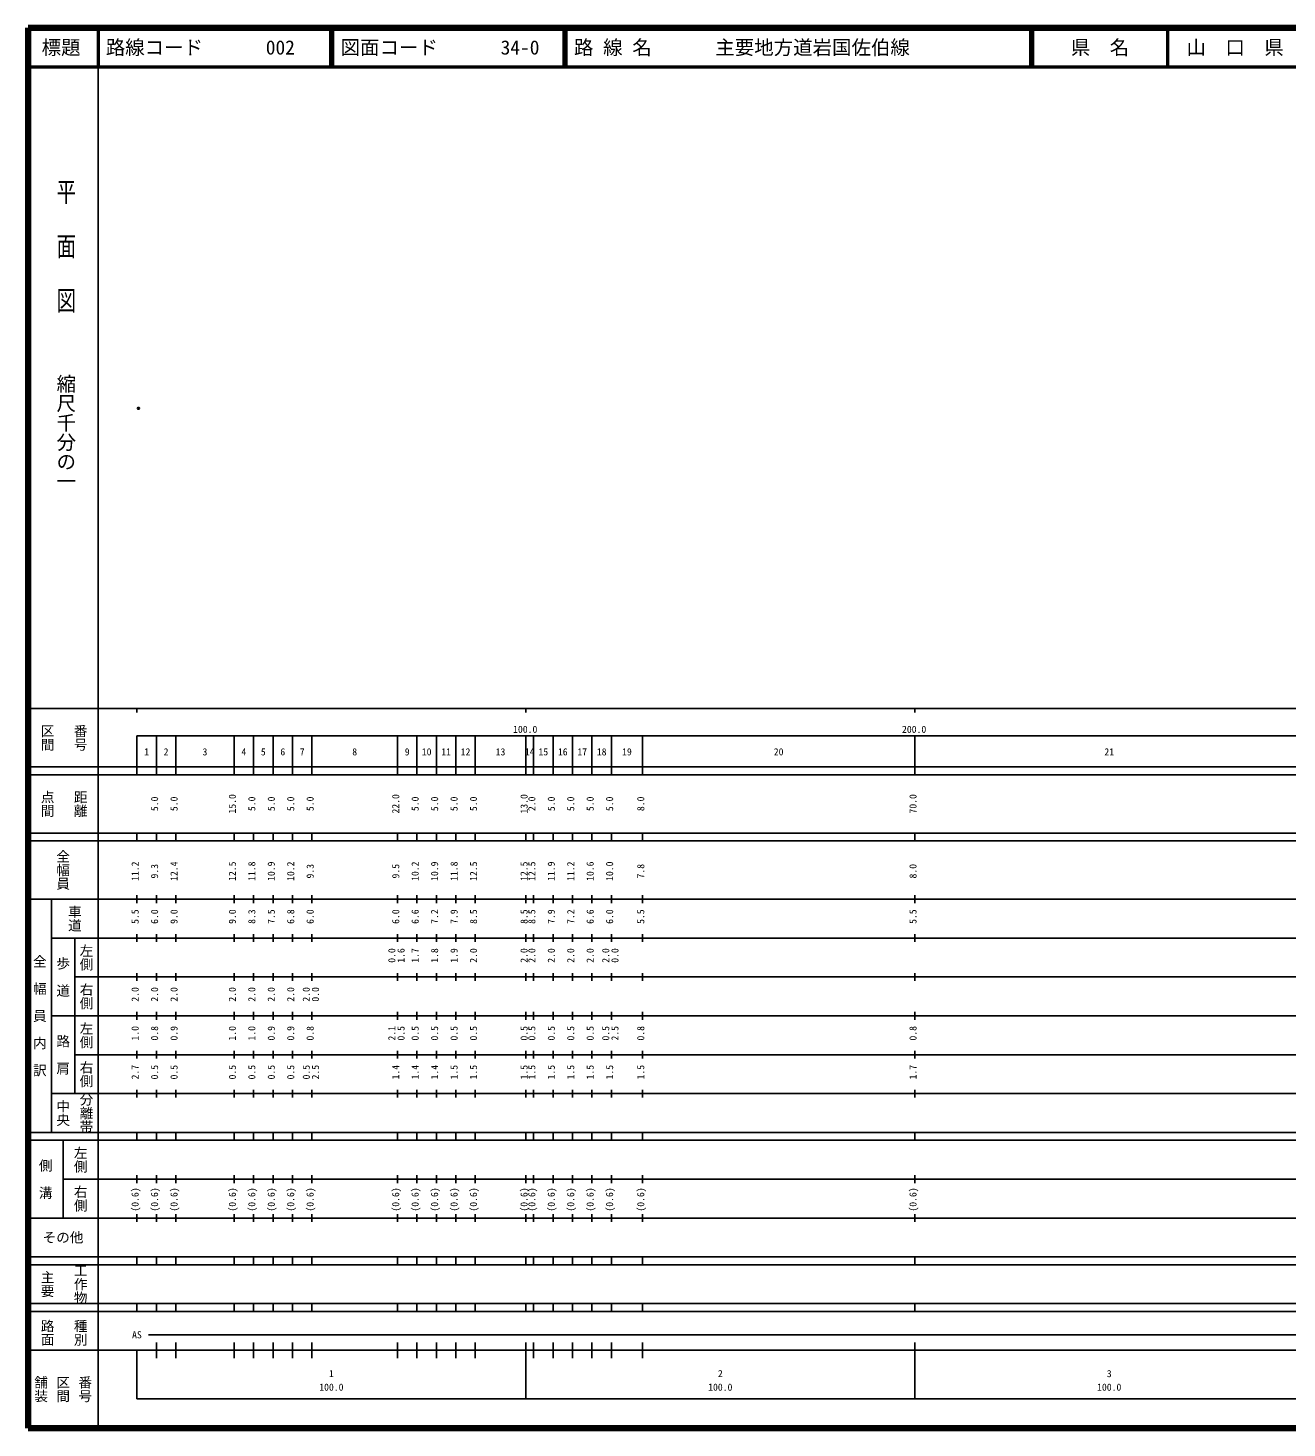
# Model space of a CAD drawing. Units: millimetres on the paper. Extents: x 40 to 680, y 20 to 380.
# Drawn here: x 40 to 363.7, y 20 to 380 of the extents above; entities that cross this region are included whole.
import ezdxf
from ezdxf.enums import TextEntityAlignment as Align

# ---------------------------------------------------------------- set-up
doc = ezdxf.new("R2010")
doc.units = ezdxf.units.MM
doc.header["$PDMODE"] = 32
doc.header["$PDSIZE"] = 0.5
doc.layers.add('M-OTRS', color=6, linetype='Continuous')
doc.layers.add('M-TTL-TXT', color=7, linetype='Continuous')
for name, color, linetype, lineweight in [('M-TTL', 2, 'Continuous', 140), ('M-TTL-BAND', 7, 'Continuous', 25), ('M-TTL-LINE', 7, 'Continuous', 50)]:
    doc.layers.add(name, color=color, linetype=linetype, lineweight=lineweight)
doc.styles.add('@ＭＳ ゴシック', font='')
doc.styles.add('ＭＳ ゴシック', font='')
doc.styles.get('@ＭＳ ゴシック').set_extended_font_data('@MS Gothic')
doc.styles.get('ＭＳ ゴシック').set_extended_font_data('MS Gothic')

msp = doc.modelspace()

# ---------------------------------------------------------------- linework, layer by layer
at = {"layer": 'M-OTRS'}
msp.add_point((68.397, 282.2), dxfattribs=at)
at = {"layer": 'M-TTL'}
for p, q in [((40, 380), (40, 20)), ((680, 380), (40, 380)), ((40, 20), (680, 20))]:
    msp.add_line(p, q, dxfattribs=at)
at = {"layer": 'M-TTL-BAND'}
for p, q in [((58, 370), (58, 20)), ((40, 205), (579, 205)), ((68, 205), (68, 204)), ((168, 205), (168, 204)), ((268, 205), (268, 204)), ((68, 198), (579, 198)), ((68, 198), (68, 188)), ((73, 188), (73, 198)), ((78, 188), (78, 198)), ((93, 188), (93, 198)), ((98, 188), (98, 198)), ((103, 188), (103, 198)), ((108, 188), (108, 198)), ((113, 188), (113, 198)), ((135, 188), (135, 198)), ((140, 188), (140, 198)), ((145, 188), (145, 198)), ((150, 188), (150, 198)), ((155, 188), (155, 198)), ((168, 188), (168, 198)), ((170, 188), (170, 198)), ((175, 188), (175, 198)), ((180, 188), (180, 198)), ((185, 188), (185, 198)), ((190, 188), (190, 198)), ((198, 188), (198, 198)), ((268, 188), (268, 198)), ((40, 190), (579, 190)), ((40, 188), (579, 188)), ((40, 173), (579, 173)), ((68, 171), (68, 173)), ((73, 171), (73, 173)), ((78, 171), (78, 173)), ((93, 171), (93, 173)), ((98, 171), (98, 173)), ((103, 171), (103, 173)), ((108, 171), (108, 173)), ((113, 171), (113, 173)), ((135, 171), (135, 173)), ((140, 171), (140, 173)), ((145, 171), (145, 173)), ((150, 171), (150, 173)), ((155, 171), (155, 173)), ((168, 171), (168, 173)), ((170, 171), (170, 173)), ((175, 171), (175, 173)), ((180, 171), (180, 173)), ((185, 171), (185, 173)), ((190, 171), (190, 173)), ((198, 171), (198, 173)), ((268, 171), (268, 173)), ((40, 171), (579, 171)), ((40, 156), (579, 156)), ((46, 96), (46, 156)), ((68, 155), (68, 157)), ((73, 155), (73, 157)), ((78, 155), (78, 157)), ((93, 155), (93, 157)), ((98, 155), (98, 157)), ((103, 155), (103, 157)), ((108, 155), (108, 157)), ((113, 155), (113, 157)), ((135, 155), (135, 157)), ((140, 155), (140, 157)), ((145, 155), (145, 157)), ((150, 155), (150, 157)), ((155, 155), (155, 157)), ((168, 155), (168, 157)), ((170, 155), (170, 157)), ((175, 155), (175, 157)), ((180, 155), (180, 157)), ((185, 155), (185, 157)), ((190, 155), (190, 157)), ((198, 155), (198, 157)), ((268, 155), (268, 157)), ((46, 146), (579, 146)), ((52, 146), (52, 106)), ((68, 145), (68, 147)), ((73, 145), (73, 147)), ((78, 145), (78, 147)), ((93, 145), (93, 147)), ((98, 145), (98, 147)), ((103, 145), (103, 147)), ((108, 145), (108, 147)), ((113, 145), (113, 147)), ((135, 145), (135, 147)), ((140, 145), (140, 147)), ((145, 145), (145, 147)), ((150, 145), (150, 147)), ((155, 145), (155, 147)), ((168, 145), (168, 147)), ((170, 145), (170, 147)), ((175, 145), (175, 147)), ((180, 145), (180, 147)), ((185, 145), (185, 147)), ((190, 145), (190, 147)), ((198, 145), (198, 147)), ((268, 145), (268, 147)), ((68, 135), (68, 137)), ((73, 135), (73, 137)), ((78, 135), (78, 137)), ((93, 135), (93, 137)), ((98, 135), (98, 137)), ((103, 135), (103, 137)), ((108, 135), (108, 137)), ((113, 135), (113, 137)), ((135, 135), (135, 137)), ((140, 135), (140, 137)), ((145, 135), (145, 137)), ((150, 135), (150, 137)), ((155, 135), (155, 137)), ((168, 135), (168, 137)), ((170, 135), (170, 137)), ((175, 135), (175, 137)), ((180, 135), (180, 137)), ((185, 135), (185, 137)), ((190, 135), (190, 137)), ((198, 135), (198, 137)), ((268, 135), (268, 137)), ((52, 136), (579, 136)), ((46, 126), (579, 126)), ((68, 125), (68, 127)), ((73, 125), (73, 127)), ((78, 125), (78, 127)), ((93, 125), (93, 127)), ((98, 125), (98, 127)), ((103, 125), (103, 127)), ((108, 125), (108, 127)), ((113, 125), (113, 127)), ((135, 125), (135, 127)), ((140, 125), (140, 127)), ((145, 125), (145, 127)), ((150, 125), (150, 127)), ((155, 125), (155, 127)), ((168, 125), (168, 127)), ((170, 125), (170, 127)), ((175, 125), (175, 127)), ((180, 125), (180, 127)), ((185, 125), (185, 127)), ((190, 125), (190, 127)), ((198, 125), (198, 127)), ((268, 125), (268, 127)), ((52, 116), (579, 116)), ((68, 115), (68, 117)), ((73, 115), (73, 117)), ((78, 115), (78, 117)), ((93, 115), (93, 117)), ((98, 115), (98, 117)), ((103, 115), (103, 117)), ((108, 115), (108, 117)), ((113, 115), (113, 117)), ((135, 115), (135, 117)), ((140, 115), (140, 117)), ((145, 115), (145, 117)), ((150, 115), (150, 117)), ((155, 115), (155, 117)), ((168, 115), (168, 117)), ((170, 115), (170, 117)), ((175, 115), (175, 117)), ((180, 115), (180, 117)), ((185, 115), (185, 117)), ((190, 115), (190, 117)), ((198, 115), (198, 117)), ((268, 115), (268, 117)), ((46, 106), (579, 106)), ((68, 105), (68, 107)), ((73, 105), (73, 107)), ((78, 105), (78, 107)), ((93, 105), (93, 107)), ((98, 105), (98, 107)), ((103, 105), (103, 107)), ((108, 105), (108, 107)), ((113, 105), (113, 107)), ((135, 105), (135, 107)), ((140, 105), (140, 107)), ((145, 105), (145, 107)), ((150, 105), (150, 107)), ((155, 105), (155, 107)), ((168, 105), (168, 107)), ((170, 105), (170, 107)), ((175, 105), (175, 107)), ((180, 105), (180, 107)), ((185, 105), (185, 107)), ((190, 105), (190, 107)), ((198, 105), (198, 107)), ((268, 105), (268, 107)), ((40, 96), (579, 96)), ((40, 94), (579, 94)), ((49, 94), (49, 74)), ((68, 94), (68, 96)), ((73, 94), (73, 96)), ((78, 94), (78, 96)), ((93, 94), (93, 96)), ((98, 94), (98, 96)), ((103, 94), (103, 96)), ((108, 94), (108, 96)), ((113, 94), (113, 96)), ((135, 94), (135, 96)), ((140, 94), (140, 96)), ((145, 94), (145, 96)), ((150, 94), (150, 96)), ((155, 94), (155, 96)), ((168, 94), (168, 96)), ((170, 94), (170, 96)), ((175, 94), (175, 96)), ((180, 94), (180, 96)), ((185, 94), (185, 96)), ((190, 94), (190, 96)), ((198, 94), (198, 96)), ((268, 94), (268, 96)), ((49, 84), (579, 84)), ((68, 83), (68, 85)), ((73, 83), (73, 85)), ((78, 83), (78, 85)), ((93, 83), (93, 85)), ((98, 83), (98, 85)), ((103, 83), (103, 85)), ((108, 83), (108, 85)), ((113, 83), (113, 85)), ((135, 83), (135, 85)), ((140, 83), (140, 85)), ((145, 83), (145, 85)), ((150, 83), (150, 85)), ((155, 83), (155, 85)), ((168, 83), (168, 85)), ((170, 83), (170, 85)), ((175, 83), (175, 85)), ((180, 83), (180, 85)), ((185, 83), (185, 85)), ((190, 83), (190, 85)), ((198, 83), (198, 85)), ((268, 83), (268, 85)), ((40, 74), (579, 74)), ((68, 73), (68, 75)), ((73, 73), (73, 75)), ((78, 73), (78, 75)), ((93, 73), (93, 75)), ((98, 73), (98, 75)), ((103, 73), (103, 75)), ((108, 73), (108, 75)), ((113, 73), (113, 75)), ((135, 73), (135, 75)), ((140, 73), (140, 75)), ((145, 73), (145, 75)), ((150, 73), (150, 75)), ((155, 73), (155, 75)), ((168, 73), (168, 75)), ((170, 73), (170, 75)), ((175, 73), (175, 75)), ((180, 73), (180, 75)), ((185, 73), (185, 75)), ((190, 73), (190, 75)), ((198, 73), (198, 75)), ((268, 73), (268, 75)), ((40, 64), (579, 64)), ((40, 62), (579, 62)), ((68, 62), (68, 64)), ((73, 62), (73, 64)), ((78, 62), (78, 64)), ((93, 62), (93, 64)), ((98, 62), (98, 64)), ((103, 62), (103, 64)), ((108, 62), (108, 64)), ((113, 62), (113, 64)), ((135, 62), (135, 64)), ((140, 62), (140, 64)), ((145, 62), (145, 64)), ((150, 62), (150, 64)), ((155, 62), (155, 64)), ((168, 62), (168, 64)), ((170, 62), (170, 64)), ((175, 62), (175, 64)), ((180, 62), (180, 64)), ((185, 62), (185, 64)), ((190, 62), (190, 64)), ((198, 62), (198, 64)), ((268, 62), (268, 64)), ((40, 52), (579, 52)), ((68, 50), (68, 52)), ((73, 50), (73, 52)), ((78, 50), (78, 52)), ((93, 50), (93, 52)), ((98, 50), (98, 52)), ((103, 50), (103, 52)), ((108, 50), (108, 52)), ((113, 50), (113, 52)), ((135, 50), (135, 52)), ((140, 50), (140, 52)), ((145, 50), (145, 52)), ((150, 50), (150, 52)), ((155, 50), (155, 52)), ((168, 50), (168, 52)), ((170, 50), (170, 52)), ((175, 50), (175, 52)), ((180, 50), (180, 52)), ((185, 50), (185, 52)), ((190, 50), (190, 52)), ((198, 50), (198, 52)), ((268, 50), (268, 52)), ((40, 50), (579, 50)), ((71, 44), (566, 44)), ((40, 40), (579, 40)), ((68, 40), (68, 27.5)), ((73, 38), (73, 42)), ((78, 38), (78, 42)), ((93, 38), (93, 42)), ((98, 38), (98, 42)), ((103, 38), (103, 42)), ((108, 38), (108, 42)), ((113, 38), (113, 42)), ((135, 38), (135, 42)), ((140, 38), (140, 42)), ((145, 38), (145, 42)), ((150, 38), (150, 42)), ((155, 38), (155, 42)), ((168, 27.5), (168, 42)), ((170, 38), (170, 42)), ((175, 38), (175, 42)), ((180, 38), (180, 42)), ((185, 38), (185, 42)), ((190, 38), (190, 42)), ((198, 38), (198, 42)), ((268, 27.5), (268, 42)), ((68, 27.5), (579, 27.5))]:
    msp.add_line(p, q, dxfattribs=at)
at = {"layer": 'M-TTL-LINE'}
for p, q in [((58, 380), (58, 370)), ((117.75, 380), (117.75, 370)), ((118.25, 380), (118.25, 370)), ((177.75, 380), (177.75, 370)), ((178.25, 380), (178.25, 370)), ((297.75, 380), (297.75, 370)), ((298.25, 380), (298.25, 370)), ((333, 380), (333, 370)), ((40, 370), (680, 370))]:
    msp.add_line(p, q, dxfattribs=at)

# ---------------------------------------------------------------- texts
at = {"layer": 'M-TTL-BAND', "style": '@ＭＳ ゴシック', "width": 1.4}
msp.add_text('平  面  図', height=3.666, rotation=270, dxfattribs=at).set_placement((49.777, 306.475), align=Align.MIDDLE_RIGHT)
at = {"layer": 'M-TTL-BAND', "style": '@ＭＳ ゴシック'}
msp.add_text('縮尺千分の一', height=3.666, rotation=270, dxfattribs=at).set_placement((49.777, 261.03), align=Align.MIDDLE_RIGHT)
for s, p in [('区間', (45, 197.5)), ('番号', (53.5, 197.5)), ('点間', (45, 180.5)), ('距離', (53.5, 180.5)), ('全幅員', (49, 163.5)), ('車道', (52, 151)), ('左側', (55, 141)), ('全\u3000幅\u3000員\u3000内\u3000訳', (43, 126)), ('歩\u3000道', (49, 136)), ('右側', (55, 131)), ('左側', (55, 121)), ('路\u3000肩', (49, 116)), ('右側', (55, 111)), ('分離帯', (55, 101)), ('中央', (49, 101)), ('左側', (53.5, 89)), ('側\u3000溝', (44.5, 84)), ('右側', (53.5, 79)), ('工作物', (53.5, 57)), ('主要', (45, 57)), ('路面', (45, 44.5)), ('種別', (53.5, 44.5)), ('舗装', (43.333, 30)), ('区間', (49, 30)), ('番号', (54.667, 30))]:
    msp.add_text(s, height=2.566, rotation=270, dxfattribs=at).set_placement(p, align=Align.MIDDLE_CENTER)
at = {"layer": 'M-TTL-BAND', "style": 'ＭＳ ゴシック'}
for s, p in [('100.0', (167.844, 198.195)), ('200.0', (267.844, 198.195)), ('1', (70.5, 192.405)), ('2', (75.5, 192.405)), ('3', (85.5, 192.405)), ('4', (95.5, 192.405)), ('5', (100.5, 192.405)), ('6', (105.5, 192.405)), ('7', (110.5, 192.405)), ('8', (124, 192.405)), ('9', (137.5, 192.405)), ('10', (142.5, 192.405)), ('11', (147.5, 192.405)), ('12', (152.5, 192.405)), ('13', (161.5, 192.405)), ('14', (169, 192.405)), ('15', (172.5, 192.405)), ('16', (177.5, 192.405)), ('17', (182.5, 192.405)), ('18', (187.5, 192.405)), ('19', (194, 192.405)), ('20', (233, 192.405)), ('21', (318, 192.405)), ('AS', (68, 42.5)), ('1', (118, 32.523)), ('2', (218, 32.523)), ('3', (318, 32.523)), ('100.0', (118, 29.033)), ('100.0', (218, 29.033)), ('100.0', (318, 29.033))]:
    msp.add_text(s, height=1.833, dxfattribs=at).set_placement(p, align=Align.BOTTOM_CENTER)
for s, p in [('5.0', (74, 180.5)), ('5.0', (79, 180.5)), ('15.0', (94, 180.5)), ('5.0', (99, 180.5)), ('5.0', (104, 180.5)), ('5.0', (109, 180.5)), ('5.0', (114, 180.5)), ('22.0', (136, 180.5)), ('5.0', (141, 180.5)), ('5.0', (146, 180.5)), ('5.0', (151, 180.5)), ('5.0', (156, 180.5)), ('13.0', (169, 180.5)), ('2.0', (171, 180.5)), ('5.0', (176, 180.5)), ('5.0', (181, 180.5)), ('5.0', (186, 180.5)), ('5.0', (191, 180.5)), ('8.0', (199, 180.5)), ('70.0', (269, 180.5)), ('11.2', (69, 163.174)), ('9.3', (74, 163.174)), ('12.4', (79, 163.174)), ('12.5', (94, 163.174)), ('11.8', (99, 163.174)), ('10.9', (104, 163.174)), ('10.2', (109, 163.174)), ('9.3', (114, 163.174)), ('9.5', (136, 163.174)), ('10.2', (141, 163.174)), ('10.9', (146, 163.174)), ('11.8', (151, 163.174)), ('12.5', (156, 163.174)), ('12.5', (169, 163.174)), ('12.5', (171, 163.174)), ('11.9', (176, 163.174)), ('11.2', (181, 163.174)), ('10.6', (186, 163.174)), ('10.0', (191, 163.174)), ('7.8', (199, 163.174)), ('8.0', (269, 163.174)), ('5.5', (69, 151.5)), ('6.0', (74, 151.5)), ('9.0', (79, 151.5)), ('9.0', (94, 151.5)), ('8.3', (99, 151.5)), ('7.5', (104, 151.5)), ('6.8', (109, 151.5)), ('6.0', (114, 151.5)), ('6.0', (136, 151.5)), ('6.6', (141, 151.5)), ('7.2', (146, 151.5)), ('7.9', (151, 151.5)), ('8.5', (156, 151.5)), ('8.5', (169, 151.5)), ('8.5', (171, 151.5)), ('7.9', (176, 151.5)), ('7.2', (181, 151.5)), ('6.6', (186, 151.5)), ('6.0', (191, 151.5)), ('5.5', (199, 151.5)), ('5.5', (269, 151.5)), ('0.0', (135, 141.5)), ('1.6', (137.37, 141.5)), ('1.7', (141, 141.5)), ('1.8', (146, 141.5)), ('1.9', (151, 141.5)), ('2.0', (156, 141.5)), ('2.0', (169, 141.5)), ('2.0', (171, 141.5)), ('2.0', (176, 141.5)), ('2.0', (181, 141.5)), ('2.0', (186, 141.5)), ('2.0', (190, 141.5)), ('0.0', (192.37, 141.5)), ('2.0', (69, 131.5)), ('2.0', (74, 131.5)), ('2.0', (79, 131.5)), ('2.0', (94, 131.5)), ('2.0', (99, 131.5)), ('2.0', (104, 131.5)), ('2.0', (109, 131.5)), ('2.0', (113, 131.5)), ('0.0', (115.37, 131.5)), ('1.0', (69, 121.5)), ('0.8', (74, 121.5)), ('0.9', (79, 121.5)), ('1.0', (94, 121.5)), ('1.0', (99, 121.5)), ('0.9', (104, 121.5)), ('0.9', (109, 121.5)), ('0.8', (114, 121.5)), ('2.1', (135, 121.5)), ('0.5', (137.37, 121.5)), ('0.5', (141, 121.5)), ('0.5', (146, 121.5)), ('0.5', (151, 121.5)), ('0.5', (156, 121.5)), ('0.5', (169, 121.5)), ('0.5', (171, 121.5)), ('0.5', (176, 121.5)), ('0.5', (181, 121.5)), ('0.5', (186, 121.5)), ('0.5', (190, 121.5)), ('2.5', (192.37, 121.5)), ('0.8', (199, 121.5)), ('0.8', (269, 121.5)), ('2.7', (69, 111.5)), ('0.5', (74, 111.5)), ('0.5', (79, 111.5)), ('0.5', (94, 111.5)), ('0.5', (99, 111.5)), ('0.5', (104, 111.5)), ('0.5', (109, 111.5)), ('0.5', (113, 111.5)), ('2.5', (115.37, 111.5)), ('1.4', (136, 111.5)), ('1.4', (141, 111.5)), ('1.4', (146, 111.5)), ('1.5', (151, 111.5)), ('1.5', (156, 111.5)), ('1.5', (169, 111.5)), ('1.5', (171, 111.5)), ('1.5', (176, 111.5)), ('1.5', (181, 111.5)), ('1.5', (186, 111.5)), ('1.5', (191, 111.5)), ('1.5', (199, 111.5)), ('1.7', (269, 111.5)), ('(0.6)', (69, 78.764)), ('(0.6)', (74, 78.764)), ('(0.6)', (79, 78.764)), ('(0.6)', (94, 78.764)), ('(0.6)', (99, 78.764)), ('(0.6)', (104, 78.764)), ('(0.6)', (109, 78.764)), ('(0.6)', (114, 78.764)), ('(0.6)', (136, 78.764)), ('(0.6)', (141, 78.764)), ('(0.6)', (146, 78.764)), ('(0.6)', (151, 78.764)), ('(0.6)', (156, 78.764)), ('(0.6)', (169, 78.764)), ('(0.6)', (171, 78.764)), ('(0.6)', (176, 78.764)), ('(0.6)', (181, 78.764)), ('(0.6)', (186, 78.764)), ('(0.6)', (191, 78.764)), ('(0.6)', (199, 78.764)), ('(0.6)', (269, 78.764))]:
    msp.add_text(s, height=1.833, rotation=90, dxfattribs=at).set_placement(p, align=Align.BOTTOM_CENTER)
msp.add_text('その他', height=2.566, dxfattribs=at).set_placement((49, 69), align=Align.MIDDLE_CENTER)
at = {"layer": 'M-TTL-TXT', "style": 'ＭＳ ゴシック'}
for s, p in [('標題', (48.5, 375)), ('県\u3000名', (315.625, 375)), ('山\u3000口\u3000県', (350.375, 375))]:
    msp.add_text(s, height=3.666, dxfattribs=at).set_placement(p, align=Align.MIDDLE_CENTER)
for s, p in [('路線コード', (60, 375)), ('002', (101.142, 375)), ('図面コード', (120.38, 375)), ('34-0', (161.521, 375)), ('路 線 名', (180.38, 375)), ('主要地方道岩国佐伯線', (216.734, 375))]:
    msp.add_text(s, height=3.666, dxfattribs=at).set_placement(p, align=Align.MIDDLE_LEFT)

doc.saveas('drawing.dxf')
